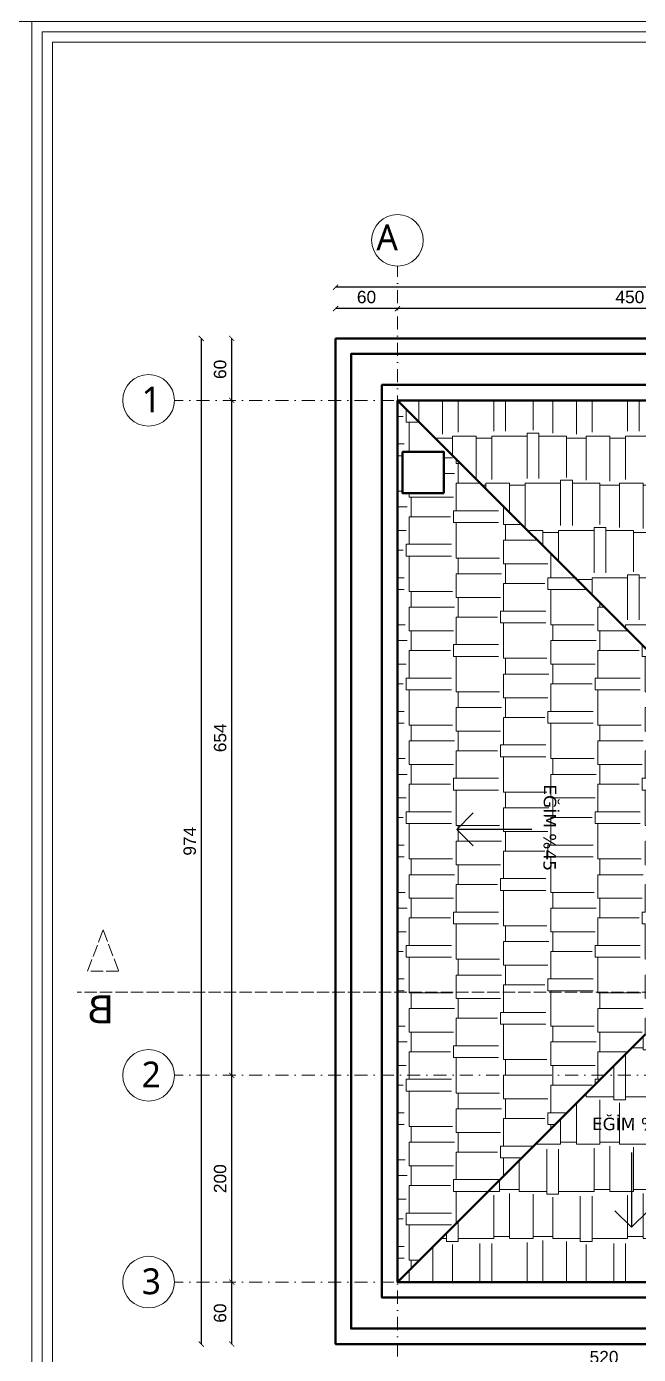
# Model space of a CAD drawing. Header units: millimetres. Extents: x 14753 to 45183, y 5640 to 19518.
# Drawn here: x 23193 to 23786, y 16277 to 17563 of the extents above; entities that cross this region are included whole.
import ezdxf

# ---------------------------------------------------------------- set-up
doc = ezdxf.new("R2010")
doc.units = ezdxf.units.MM
doc.linetypes.add('ACAD_ISO02W100', pattern=[15, 12, -3])
doc.linetypes.add('DASHDOT', pattern=[25.4, 12.7, -6.35, 0, -6.35])
for name, color, linetype, lineweight in [('CERCEVE', 66, 'Continuous', 0), ('Duvar', 1, 'Continuous', 50), ('k aks', 44, 'DASHDOT', 18), ('k dis olcu', 43, 'Continuous', 18), ('k pencere', 4, 'Continuous', 25), ('k tarama', 252, 'Continuous', 9), ('kesiklii çizgi', 244, 'ACAD_ISO02W100', 5)]:
    doc.layers.add(name, color=color, linetype=linetype, lineweight=lineweight)
doc.layers.add('Standart', color=7, linetype='Continuous')
doc.layers.add('YAzı', color=7, linetype='Continuous')
doc.styles.add('MtXpl_Segoe_UI', font='segoeui.ttf')
doc.styles.get("Standard").update_dxf_attribs({"font": 'arial.ttf'})
doc.dimstyles.new('icölcü', dxfattribs={"dimtxt": 12, "dimasz": 5, "dimexe": 1.25, "dimexo": 0.625, "dimgap": 5, "dimtad": 1, "dimdec": 0, "dimtxsty": 'Standard', "dimblk": 'ARCHTICK', "dimcen": -10, "dimse1": 1, "dimse2": 1, "dimadec": 0, "dimazin": 0, "dimtfac": 1, "dimtdec": 0, "dimtix": 1, "dimtmove": 0, "dimatfit": 3, "dimldrblk": 'ARCHTICK', "dimfxl": 1, "dimarcsym": 0})

# ---------------------------------------------------------------- blocks, each defined once
blk = doc.blocks.new('KESİT')
at = {"layer": 'kesiklii çizgi', "color": 3}
for p, q in [((381895, 4551890), (381880, 4551850)), ((381910, 4551850), (381895, 4551890)), ((380281.1, 4551829.5), (381920, 4551829.5))]:
    blk.add_line(p, q, dxfattribs=at)
blk.add_lwpolyline([(381880, 4551850), (381910, 4551850)], dxfattribs=at)
blk.add_text('B', height=27, dxfattribs=at).set_placement((381885, 4551799.5))
blk = doc.blocks.new('_ArchTick')
at = {"color": 0, "linetype": 'ByBlock', "const_width": 0.15}
blk.add_lwpolyline([(-0.5, -0.5), (0.5, 0.5)], dxfattribs=at)
blk = doc.blocks.new('*D575')
at = {"layer": 'Defpoints', "color": 0, "transparency": 16777216}
for p in [(23492.5, 17310.1), (23492.5, 17260.6), (24688.5, 17260.6)]:
    blk.add_point(p, dxfattribs=at)
at = {"layer": 'k dis olcu', "color": 0, "lineweight": -2, "transparency": 16777216}
blk.add_line((24688.5, 17310.1), (23492.5, 17310.1), dxfattribs=at)
at = {"layer": 'k dis olcu', "color": 0, "lineweight": -2, "transparency": 16777216, "xscale": 5, "yscale": 5, "zscale": 5, "rotation": 180}
blk.add_blockref('_ArchTick', (23492.5, 17310.1), dxfattribs=at)
at = {"layer": 'k dis olcu', "color": 0, "lineweight": -2, "transparency": 16777216, "xscale": 5, "yscale": 5, "zscale": 5}
blk.add_blockref('_ArchTick', (24688.5, 17310.1), dxfattribs=at)
at = {"layer": 'k dis olcu', "color": 0, "transparency": 16777216, "insert": (24090.5, 17321.2), "char_height": 12, "attachment_point": 5}
blk.add_mtext('1196', dxfattribs=at)
blk = doc.blocks.new('*D579')
at = {"layer": 'Defpoints', "color": 0, "transparency": 16777216}
for p in [(23552.5, 17289.4), (23552.5, 17289.4), (24002.5, 17289.4)]:
    blk.add_point(p, dxfattribs=at)
at = {"layer": 'k dis olcu', "color": 0, "lineweight": -2, "transparency": 16777216}
blk.add_line((24002.5, 17289.4), (23552.5, 17289.4), dxfattribs=at)
at = {"layer": 'k dis olcu', "color": 0, "lineweight": -2, "transparency": 16777216, "xscale": 5, "yscale": 5, "zscale": 5, "rotation": 180}
blk.add_blockref('_ArchTick', (23552.5, 17289.4), dxfattribs=at)
at = {"layer": 'k dis olcu', "color": 0, "lineweight": -2, "transparency": 16777216, "xscale": 5, "yscale": 5, "zscale": 5}
blk.add_blockref('_ArchTick', (24002.5, 17289.4), dxfattribs=at)
at = {"layer": 'k dis olcu', "color": 0, "transparency": 16777216, "insert": (23777.5, 17300.6), "char_height": 12, "attachment_point": 5}
blk.add_mtext('450', dxfattribs=at)
blk = doc.blocks.new('*D580')
at = {"layer": 'Defpoints', "color": 0, "transparency": 16777216}
for p in [(23492.5, 17289.4), (23552.5, 17289.4), (23492.5, 17260.6)]:
    blk.add_point(p, dxfattribs=at)
at = {"layer": 'k dis olcu', "color": 0, "lineweight": -2, "transparency": 16777216}
blk.add_line((23552.5, 17289.4), (23492.5, 17289.4), dxfattribs=at)
at = {"layer": 'k dis olcu', "color": 0, "lineweight": -2, "transparency": 16777216, "xscale": 5, "yscale": 5, "zscale": 5, "rotation": 180}
blk.add_blockref('_ArchTick', (23492.5, 17289.4), dxfattribs=at)
at = {"layer": 'k dis olcu', "color": 0, "lineweight": -2, "transparency": 16777216, "xscale": 5, "yscale": 5, "zscale": 5}
blk.add_blockref('_ArchTick', (23552.5, 17289.4), dxfattribs=at)
at = {"layer": 'k dis olcu', "color": 0, "transparency": 16777216, "insert": (23522.5, 17300.6), "char_height": 12, "attachment_point": 5}
blk.add_mtext('60', dxfattribs=at)
blk = doc.blocks.new('*D581')
at = {"layer": 'Defpoints', "color": 0, "transparency": 16777216}
for p in [(23492.5, 17260.6), (23362.5, 16286.6), (23492.5, 16286.6)]:
    blk.add_point(p, dxfattribs=at)
at = {"layer": 'k dis olcu', "color": 0, "lineweight": -2, "transparency": 16777216}
blk.add_line((23362.5, 17260.6), (23362.5, 16286.6), dxfattribs=at)
at = {"layer": 'k dis olcu', "color": 0, "lineweight": -2, "transparency": 16777216, "xscale": 5, "yscale": 5, "zscale": 5}
for p, rotation in [((23362.5, 17260.6), 90), ((23362.5, 16286.6), 270)]:
    blk.add_blockref('_ArchTick', p, dxfattribs=dict(at, rotation=rotation))
at = {"layer": 'k dis olcu', "color": 0, "transparency": 16777216, "insert": (23351.4, 16773.6), "char_height": 12, "attachment_point": 5, "rotation": 90}
blk.add_mtext('974', dxfattribs=at)
blk = doc.blocks.new('*D582')
at = {"layer": 'Defpoints', "color": 0, "transparency": 16777216}
for p in [(23392, 16346.6), (23492.5, 16346.6), (23492.5, 16286.6)]:
    blk.add_point(p, dxfattribs=at)
at = {"layer": 'k dis olcu', "color": 0, "lineweight": -2, "transparency": 16777216}
blk.add_line((23392, 16286.6), (23392, 16346.6), dxfattribs=at)
at = {"layer": 'k dis olcu', "color": 0, "lineweight": -2, "transparency": 16777216, "xscale": 5, "yscale": 5, "zscale": 5}
for p, rotation in [((23392, 16346.6), 90), ((23392, 16286.6), 270)]:
    blk.add_blockref('_ArchTick', p, dxfattribs=dict(at, rotation=rotation))
at = {"layer": 'k dis olcu', "color": 0, "transparency": 16777216, "insert": (23380.8, 16316.6), "char_height": 12, "attachment_point": 5, "rotation": 90}
blk.add_mtext('60', dxfattribs=at)
blk = doc.blocks.new('*D583')
at = {"layer": 'Defpoints', "color": 0, "transparency": 16777216}
for p in [(23392, 16546.9), (23392, 16546.9), (23492.5, 16346.6)]:
    blk.add_point(p, dxfattribs=at)
at = {"layer": 'k dis olcu', "color": 0, "lineweight": -2, "transparency": 16777216}
blk.add_line((23392, 16346.6), (23392, 16546.9), dxfattribs=at)
at = {"layer": 'k dis olcu', "color": 0, "lineweight": -2, "transparency": 16777216, "xscale": 5, "yscale": 5, "zscale": 5}
for p, rotation in [((23392, 16546.9), 90), ((23392, 16346.6), 270)]:
    blk.add_blockref('_ArchTick', p, dxfattribs=dict(at, rotation=rotation))
at = {"layer": 'k dis olcu', "color": 0, "transparency": 16777216, "insert": (23380.8, 16446.8), "char_height": 12, "attachment_point": 5, "rotation": 90}
blk.add_mtext('200', dxfattribs=at)
blk = doc.blocks.new('*D584')
at = {"layer": 'Defpoints', "color": 0, "transparency": 16777216}
for p in [(23392, 17200.6), (23392, 17200.6), (23392, 16546.9)]:
    blk.add_point(p, dxfattribs=at)
at = {"layer": 'k dis olcu', "color": 0, "lineweight": -2, "transparency": 16777216}
blk.add_line((23392, 16546.9), (23392, 17200.6), dxfattribs=at)
at = {"layer": 'k dis olcu', "color": 0, "lineweight": -2, "transparency": 16777216, "xscale": 5, "yscale": 5, "zscale": 5}
for p, rotation in [((23392, 17200.6), 90), ((23392, 16546.9), 270)]:
    blk.add_blockref('_ArchTick', p, dxfattribs=dict(at, rotation=rotation))
at = {"layer": 'k dis olcu', "color": 0, "transparency": 16777216, "insert": (23380.8, 16873.8), "char_height": 12, "attachment_point": 5, "rotation": 90}
blk.add_mtext('654', dxfattribs=at)
blk = doc.blocks.new('*D585')
at = {"layer": 'Defpoints', "color": 0, "transparency": 16777216}
for p in [(23392, 17260.6), (23392, 17260.6), (23392, 17200.6)]:
    blk.add_point(p, dxfattribs=at)
at = {"layer": 'k dis olcu', "color": 0, "lineweight": -2, "transparency": 16777216}
blk.add_line((23392, 17200.6), (23392, 17260.6), dxfattribs=at)
at = {"layer": 'k dis olcu', "color": 0, "lineweight": -2, "transparency": 16777216, "xscale": 5, "yscale": 5, "zscale": 5}
for p, rotation in [((23392, 17260.6), 90), ((23392, 17200.6), 270)]:
    blk.add_blockref('_ArchTick', p, dxfattribs=dict(at, rotation=rotation))
at = {"layer": 'k dis olcu', "color": 0, "transparency": 16777216, "insert": (23380.8, 17230.6), "char_height": 12, "attachment_point": 5, "rotation": 90}
blk.add_mtext('60', dxfattribs=at)
blk = doc.blocks.new('*D592')
at = {"layer": 'Defpoints', "color": 0, "transparency": 16777216}
for p in [(23492.5, 16486.6), (24688.5, 16486.6), (23492.5, 16216.6)]:
    blk.add_point(p, dxfattribs=at)
at = {"layer": 'k dis olcu', "color": 0, "lineweight": -2, "transparency": 16777216}
blk.add_line((24688.5, 16216.6), (23492.5, 16216.6), dxfattribs=at)
at = {"layer": 'k dis olcu', "color": 0, "lineweight": -2, "transparency": 16777216, "xscale": 5, "yscale": 5, "zscale": 5, "rotation": 180}
blk.add_blockref('_ArchTick', (23492.5, 16216.6), dxfattribs=at)
at = {"layer": 'k dis olcu', "color": 0, "lineweight": -2, "transparency": 16777216, "xscale": 5, "yscale": 5, "zscale": 5}
blk.add_blockref('_ArchTick', (24688.5, 16216.6), dxfattribs=at)
at = {"layer": 'k dis olcu', "color": 0, "transparency": 16777216, "insert": (24090.5, 16227.7), "char_height": 12, "attachment_point": 5}
blk.add_mtext('1196', dxfattribs=at)
blk = doc.blocks.new('*D602')
at = {"layer": 'Defpoints', "color": 0, "transparency": 16777216}
for p in [(24012.5, 16686.6), (23492.5, 16286.6), (23492.5, 16262.7)]:
    blk.add_point(p, dxfattribs=at)
at = {"layer": 'k dis olcu', "color": 0, "lineweight": -2, "transparency": 16777216}
blk.add_line((24012.5, 16262.7), (23492.5, 16262.7), dxfattribs=at)
at = {"layer": 'k dis olcu', "color": 0, "lineweight": -2, "transparency": 16777216, "xscale": 5, "yscale": 5, "zscale": 5, "rotation": 180}
blk.add_blockref('_ArchTick', (23492.5, 16262.7), dxfattribs=at)
at = {"layer": 'k dis olcu', "color": 0, "lineweight": -2, "transparency": 16777216, "xscale": 5, "yscale": 5, "zscale": 5}
blk.add_blockref('_ArchTick', (24012.5, 16262.7), dxfattribs=at)
at = {"layer": 'k dis olcu', "color": 0, "transparency": 16777216, "insert": (23752.5, 16273.9), "char_height": 12, "attachment_point": 5}
blk.add_mtext('520', dxfattribs=at)

msp = doc.modelspace()

# ---------------------------------------------------------------- hatches: boundary and pattern name
at = {"layer": 'k tarama'}
h = msp.add_hatch(dxfattribs=at)
h.set_pattern_fill('AR-RSHKE', color=256, scale=0.15, angle=180)
h.set_pattern_definition([(180, (-2085.217, -1945), (-97.155, -45.72), [22.86, -19.05, 26.67, -11.43, 34.29, -15.24]), (180, (-2108.077, -1946.904), (-97.155, -45.72), [19.05, -72.39, 15.24, -22.86]), (180, (-2153.797, -1942.14), (-97.155, -45.72), [11.43, -118.11]), (270, (-2085.217, -1945), (32.385, -45.72), [43.815, -139.065]), (270, (-2108.077, -1945), (32.385, -45.72), [42.8625, -140.0175]), (270, (-2127.127, -1945), (32.385, -45.72), [40.005, -142.875]), (270, (-2153.797, -1942.14), (32.385, -45.72), [43.815, -139.065]), (270, (-2165.227, -1942.14), (32.385, -45.72), [43.815, -139.065]), (270, (-2199.517, -1945), (32.385, -45.72), [41.91, -140.97])])
h.paths.add_polyline_path([(23552.5, 17200.6), (24002.5, 17200.6), (24002.5, 17011.6), (24012.5, 17011.6), (24012.5, 16873.6), (23879.5, 16873.6)])
h.paths.add_polyline_path([(24454.5, 17200.6), (24628.5, 17200.6), (24454.5, 17026.6)])
h = msp.add_hatch(dxfattribs=at)
h.set_pattern_fill('AR-RSHKE', color=256, scale=0.15, angle=270)
h.set_pattern_definition([(270, (-2085.217, -1945), (45.72, -97.155), [22.86, -19.05, 26.67, -11.43, 34.29, -15.24]), (270, (-2083.312, -1967.86), (45.72, -97.155), [19.05, -72.39, 15.24, -22.86]), (270, (-2088.075, -2013.58), (45.72, -97.155), [11.43, -118.11]), (0, (-2085.217, -1945), (45.72, 32.385), [43.815, -139.065]), (0, (-2085.217, -1967.86), (45.72, 32.385), [42.8625, -140.0175]), (0, (-2085.217, -1986.91), (45.72, 32.385), [40.005, -142.875]), (0, (-2088.075, -2013.58), (45.72, 32.385), [43.815, -139.065]), (0, (-2088.075, -2025.01), (45.72, 32.385), [43.815, -139.065]), (0, (-2085.217, -2059.3), (45.72, 32.385), [41.91, -140.97])])
h.paths.add_polyline_path([(24444.5, 17011.6), (24454.5, 17011.6), (24454.5, 17026.6), (24628.5, 17200.6), (24628.5, 16891.6), (24628.5, 16546.6), (24444.5, 16730.6)])
h.paths.add_polyline_path([(23552.5, 17200.6), (23879.5, 16873.6), (23792.5, 16786.6), (23792.5, 16586.6), (23552.5, 16346.6), (23552.5, 16530.6)])
h.paths.add_polyline_path([(23597.5, 17110.6), (23597.5, 17150.6), (23557.5, 17150.6), (23557.5, 17110.6)], flags=16)
h = msp.add_hatch(dxfattribs=at)
h.set_pattern_fill('AR-RSHKE', color=256, scale=0.15)
h.set_pattern_definition([(0, (-2085.217, -1945), (97.155, 45.72), [22.86, -19.05, 26.67, -11.43, 34.29, -15.24]), (0, (-2062.357, -1943.094), (97.155, 45.72), [19.05, -72.39, 15.24, -22.86]), (0, (-2016.637, -1947.856), (97.155, 45.72), [11.43, -118.11]), (90, (-2085.217, -1945), (-32.385, 45.72), [43.815, -139.065]), (90, (-2062.357, -1945), (-32.385, 45.72), [42.8625, -140.0175]), (90, (-2043.307, -1945), (-32.385, 45.72), [40.005, -142.875]), (90, (-2016.637, -1947.856), (-32.385, 45.72), [43.815, -139.065]), (90, (-2005.207, -1947.856), (-32.385, 45.72), [43.815, -139.065]), (90, (-1970.917, -1945), (-32.385, 45.72), [41.91, -140.97])])
h.paths.add_polyline_path([(23792.5, 16586.6), (24032.5, 16346.6), (23552.5, 16346.6)])

# ---------------------------------------------------------------- linework, layer by layer
at = {"layer": 'CERCEVE'}
for points in [[(21457.9, 15622.6), (23198.4, 15622.6), (23198.4, 17567.6), (21457.9, 17567.6)], [(23198.4, 15622.6), (24938.8, 15622.6), (24938.8, 17567.6), (23198.4, 17567.6)], [(23208.4, 15632.6), (24928.8, 15632.6), (24928.8, 17557.6), (23208.4, 17557.6)], [(23218.4, 15642.6), (24918.8, 15642.6), (24918.8, 17547.6), (23218.4, 17547.6)]]:
    msp.add_lwpolyline(points, close=True, dxfattribs=at)
at = {"layer": 'Duvar'}
for p, q in [((23879.5, 16873.6), (23552.5, 17200.6)), ((23792.5, 16586.6), (23552.5, 16346.6))]:
    msp.add_line(p, q, dxfattribs=at)
for points in [[(23492.5, 17260.6), (23492.5, 16530.6), (23492.5, 16286.6), (24092.5, 16286.6), (24092.5, 16486.6), (24688.5, 16486.6), (24688.5, 17260.6)], [(23597.5, 17110.6), (23557.5, 17110.6), (23557.5, 17150.6), (23597.5, 17150.6)]]:
    msp.add_lwpolyline(points, close=True, dxfattribs=at)
for points in [[(24444.5, 16501.6), (24673.5, 16501.6), (24673.5, 17245.6), (23507.5, 17245.6), (23507.5, 16530.6), (23507.5, 16301.6), (24077.5, 16301.6), (24077.5, 16501.6), (24167.5, 16501.6)], [(24444.5, 16531.6), (24643.5, 16531.6), (24643.5, 17215.6), (23537.5, 17215.6), (23537.5, 16530.6), (23537.5, 16331.6), (24047.5, 16331.6), (24047.5, 16531.6), (24167.5, 16531.6)], [(23552.5, 17200.6), (23552.5, 16891.6)], [(23552.5, 17200.6), (23552.5, 16530.6), (23552.5, 16346.6), (24032.5, 16346.6), (24032.5, 16546.6), (24167.5, 16546.6)], [(24628.5, 16891.6), (24628.5, 17200.6), (23552.5, 17200.6)]]:
    msp.add_lwpolyline(points, dxfattribs=at)
at = {"layer": 'k aks'}
for p, q in [((23552.5, 16198.2), (23552.5, 17330.6)), ((24798.5, 17200.6), (23336.5, 17200.6)), ((24798.5, 16546.9), (23336.5, 16546.9)), ((24798.5, 16346.6), (23336.5, 16346.6))]:
    msp.add_line(p, q, dxfattribs=at)
at = {"layer": 'k aks', "linetype": 'Continuous'}
for centre in [(23552.5, 17355.6), (23311.5, 17200.6), (23311.5, 16546.9), (23311.5, 16346.6)]:
    msp.add_circle(centre, 25, dxfattribs=at)
at = {"layer": 'k pencere'}
for p, q in [((23610.1, 16785.1), (23625.9, 16801.2)), ((23682.5, 16785.1), (23610.1, 16785.1)), ((23610.1, 16785.1), (23625.9, 16769)), ((23779.1, 16472.3), (23779.1, 16399.9)), ((23779.1, 16399.9), (23762.9, 16415.7)), ((23779.1, 16399.9), (23795.2, 16415.7))]:
    msp.add_line(p, q, dxfattribs=at)

# ---------------------------------------------------------------- block references
at = {"layer": 'Standart', "xscale": -1}
msp.add_blockref('KESİT', (405162.5, -4535202.2), dxfattribs=at)

# ---------------------------------------------------------------- texts
at = {"layer": 'k aks', "style": 'MtXpl_Segoe_UI'}
for s, p in [('A', (23532.1, 17346)), ('1', (23304.8, 17188.9)), ('2', (23304.8, 16535.2)), ('3', (23304.8, 16334.9))]:
    msp.add_text(s, height=25, dxfattribs=at).set_placement(p)
at = {"layer": 'YAzı', "char_height": 12}
for insert, attachment_point, rotation in [((23706.3, 16828.7), 1, 269.6862), ((23824.7, 16493.2), 9, 359.6862)]:
    msp.add_mtext_dynamic_manual_height_columns('{\\fVerdana|b0|i0|c162|p34;EĞİM %45}', width=153.763, gutter_width=12.5, heights=[0], dxfattribs=dict(at, insert=insert, attachment_point=attachment_point, rotation=rotation))

# ---------------------------------------------------------------- dimensions: what is measured, and where the dimension line sits
at = {"layer": 'k dis olcu'}
for base, p1, p2, angle, picture, middle in [((23492.5, 17310.1), (24688.5, 17260.6), (23492.5, 17260.6), 180, '*D575', (24090.5, 17321.2)), ((23492.5, 17289.4), (23552.5, 17289.4), (23492.5, 17260.6), 180, '*D580', (23522.5, 17300.6)), ((23552.5, 17289.4), (24002.5, 17289.4), (23552.5, 17289.4), 180, '*D579', (23777.5, 17300.6)), ((23362.5, 16286.6), (23492.5, 17260.6), (23492.5, 16286.6), 90, '*D581', (23351.4, 16773.6)), ((23392, 17260.6), (23392, 17200.6), (23392, 17260.6), 90, '*D585', (23380.8, 17230.6)), ((23392, 17200.6), (23392, 16546.9), (23392, 17200.6), 90, '*D584', (23380.8, 16873.8)), ((23492.5, 16262.7), (24012.5, 16686.6), (23492.5, 16286.6), 180, '*D602', (23752.5, 16273.9)), ((23392, 16546.9), (23492.5, 16346.6), (23392, 16546.9), 90, '*D583', (23380.8, 16446.8)), ((23492.5, 16216.6), (24688.5, 16486.6), (23492.5, 16486.6), 180, '*D592', (24090.5, 16227.7)), ((23392, 16346.6), (23492.5, 16286.6), (23492.5, 16346.6), 90, '*D582', (23380.8, 16316.6))]:
    dim = msp.add_linear_dim(base=base, p1=p1, p2=p2, angle=angle, dimstyle='icölcü', dxfattribs=at)
    dim.commit()
    dim.dimension.update_dxf_attribs({"geometry": picture, "text_midpoint": middle})

doc.saveas('drawing.dxf')
